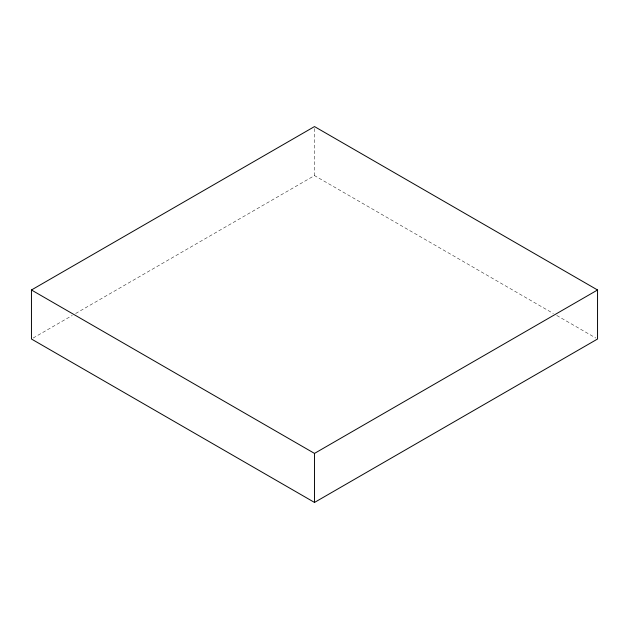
<?xml version="1.0" encoding="UTF-8"?>
<svg xmlns="http://www.w3.org/2000/svg" width="629" height="629" viewBox="0 0 629 629"><rect width="100%" height="100%" fill="white"/><g stroke="black" fill="none" stroke-linecap="round" stroke-linejoin="round"><path stroke-width="0.47" stroke-dasharray="3.15 2.36" d="M33.148 338.032L72.249 315.459M75.653 313.494L314.5 175.593L553.347 313.494M556.751 315.459L595.852 338.032M314.5 128.528L314.5 175.593"/><path stroke-width="0.94" d="M31.45 289.985L314.5 126.571L597.55 289.985L597.55 339.015L314.5 502.429L31.45 339.015L31.45 289.985L314.5 453.407L597.55 289.985M314.5 453.407L314.5 502.429"/></g></svg>
